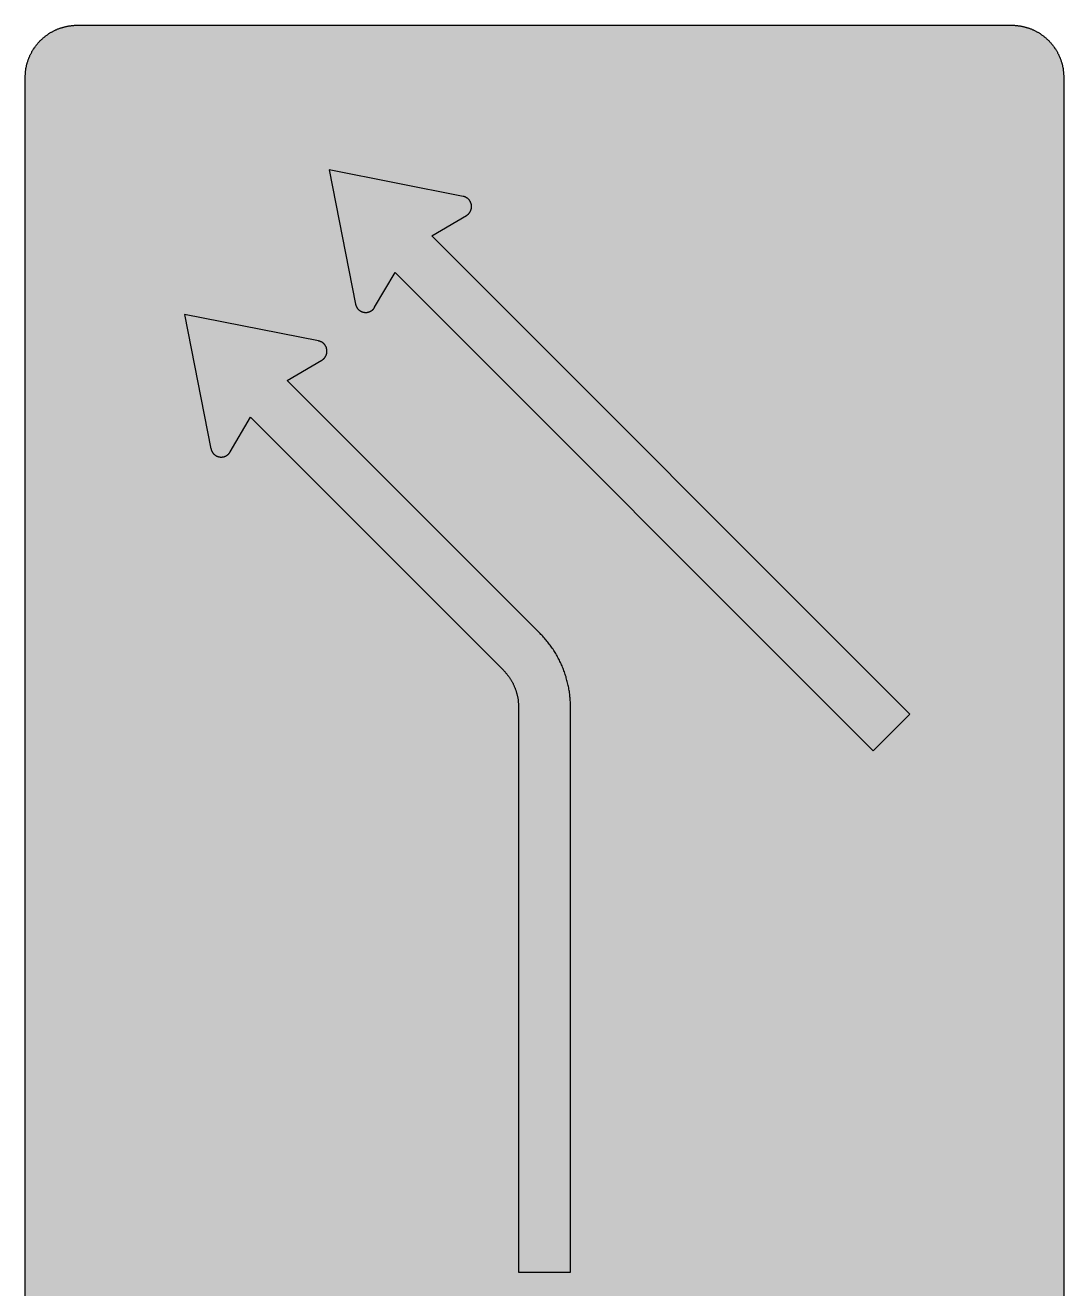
# Model space of a CAD drawing. Header units: metres. Extents: x -10.3 to 29.2, y -1.5 to 21.9.
# Drawn here: x -6.35 to 6.35, y 6.49 to 21.93 of the extents above; entities that cross this region are included whole.
import ezdxf

# ---------------------------------------------------------------- set-up
doc = ezdxf.new("R2010")
doc.units = ezdxf.units.M

msp = doc.modelspace()

# ---------------------------------------------------------------- hatches: boundary and pattern name
at = {"true_color": 0xf1efea}
msp.add_hatch(color=7, dxfattribs=at).paths.add_polyline_path([(-5.715, 5), (-5.723, 5), (-5.731, 5), (-5.739, 5), (-5.747, 5.001), (-5.754, 5.001), (-5.762, 5.002), (-5.77, 5.002), (-5.778, 5.003), (-5.786, 5.004), (-5.793, 5.005), (-5.801, 5.006), (-5.809, 5.007), (-5.816, 5.008), (-5.824, 5.009), (-5.832, 5.011), (-5.839, 5.012), (-5.847, 5.014), (-5.855, 5.016), (-5.862, 5.017), (-5.87, 5.019), (-5.877, 5.021), (-5.885, 5.023), (-5.892, 5.025), (-5.9, 5.027), (-5.907, 5.03), (-5.914, 5.032), (-5.922, 5.035), (-5.929, 5.037), (-5.936, 5.04), (-5.944, 5.043), (-5.951, 5.045), (-5.958, 5.048), (-5.965, 5.051), (-5.972, 5.054), (-5.979, 5.058), (-5.986, 5.061), (-5.993, 5.064), (-6, 5.068), (-6.007, 5.071), (-6.014, 5.075), (-6.021, 5.078), (-6.028, 5.082), (-6.034, 5.086), (-6.041, 5.09), (-6.048, 5.094), (-6.054, 5.098), (-6.061, 5.102), (-6.067, 5.107), (-6.074, 5.111), (-6.08, 5.115), (-6.087, 5.12), (-6.093, 5.125), (-6.099, 5.129), (-6.105, 5.134), (-6.111, 5.139), (-6.117, 5.144), (-6.123, 5.149), (-6.129, 5.154), (-6.135, 5.159), (-6.141, 5.164), (-6.147, 5.17), (-6.153, 5.175), (-6.158, 5.18), (-6.164, 5.186), (-6.17, 5.192), (-6.175, 5.197), (-6.18, 5.203), (-6.186, 5.209), (-6.191, 5.215), (-6.196, 5.221), (-6.201, 5.226), (-6.206, 5.232), (-6.211, 5.239), (-6.216, 5.245), (-6.221, 5.251), (-6.225, 5.257), (-6.23, 5.263), (-6.234, 5.27), (-6.239, 5.276), (-6.243, 5.283), (-6.248, 5.289), (-6.252, 5.296), (-6.256, 5.302), (-6.26, 5.309), (-6.264, 5.316), (-6.268, 5.322), (-6.271, 5.329), (-6.275, 5.336), (-6.279, 5.343), (-6.282, 5.35), (-6.286, 5.357), (-6.289, 5.364), (-6.292, 5.371), (-6.296, 5.378), (-6.299, 5.385), (-6.302, 5.392), (-6.305, 5.399), (-6.307, 5.406), (-6.31, 5.414), (-6.313, 5.421), (-6.315, 5.428), (-6.318, 5.435), (-6.32, 5.443), (-6.323, 5.45), (-6.325, 5.458), (-6.327, 5.465), (-6.329, 5.473), (-6.331, 5.48), (-6.333, 5.488), (-6.334, 5.495), (-6.336, 5.503), (-6.338, 5.51), (-6.339, 5.518), (-6.341, 5.526), (-6.342, 5.533), (-6.343, 5.541), (-6.344, 5.549), (-6.345, 5.557), (-6.346, 5.564), (-6.347, 5.572), (-6.348, 5.58), (-6.348, 5.588), (-6.349, 5.596), (-6.349, 5.603), (-6.35, 5.611), (-6.35, 5.619), (-6.35, 5.627), (-6.35, 5.635), (-6.35, 21.298), (-6.35, 21.306), (-6.35, 21.314), (-6.35, 21.322), (-6.349, 21.33), (-6.349, 21.338), (-6.348, 21.345), (-6.348, 21.353), (-6.347, 21.361), (-6.346, 21.369), (-6.345, 21.377), (-6.344, 21.384), (-6.343, 21.392), (-6.342, 21.4), (-6.341, 21.407), (-6.339, 21.415), (-6.338, 21.423), (-6.336, 21.43), (-6.334, 21.438), (-6.333, 21.446), (-6.331, 21.453), (-6.329, 21.461), (-6.327, 21.468), (-6.325, 21.476), (-6.323, 21.483), (-6.32, 21.49), (-6.318, 21.498), (-6.315, 21.505), (-6.313, 21.512), (-6.31, 21.52), (-6.307, 21.527), (-6.305, 21.534), (-6.302, 21.541), (-6.299, 21.548), (-6.296, 21.556), (-6.292, 21.563), (-6.289, 21.57), (-6.286, 21.577), (-6.282, 21.584), (-6.279, 21.59), (-6.275, 21.597), (-6.271, 21.604), (-6.268, 21.611), (-6.264, 21.618), (-6.26, 21.624), (-6.256, 21.631), (-6.252, 21.638), (-6.248, 21.644), (-6.243, 21.651), (-6.239, 21.657), (-6.234, 21.663), (-6.23, 21.67), (-6.225, 21.676), (-6.221, 21.682), (-6.216, 21.688), (-6.211, 21.695), (-6.206, 21.701), (-6.201, 21.707), (-6.196, 21.713), (-6.191, 21.719), (-6.186, 21.724), (-6.18, 21.73), (-6.175, 21.736), (-6.17, 21.742), (-6.164, 21.747), (-6.158, 21.753), (-6.153, 21.758), (-6.147, 21.764), (-6.141, 21.769), (-6.135, 21.774), (-6.129, 21.779), (-6.123, 21.784), (-6.117, 21.789), (-6.111, 21.794), (-6.105, 21.799), (-6.099, 21.804), (-6.093, 21.809), (-6.087, 21.813), (-6.08, 21.818), (-6.074, 21.822), (-6.067, 21.827), (-6.061, 21.831), (-6.054, 21.835), (-6.048, 21.839), (-6.041, 21.843), (-6.034, 21.847), (-6.028, 21.851), (-6.021, 21.855), (-6.014, 21.858), (-6.007, 21.862), (-6, 21.866), (-5.993, 21.869), (-5.986, 21.872), (-5.979, 21.876), (-5.972, 21.879), (-5.965, 21.882), (-5.958, 21.885), (-5.951, 21.888), (-5.944, 21.891), (-5.936, 21.893), (-5.929, 21.896), (-5.922, 21.899), (-5.914, 21.901), (-5.907, 21.904), (-5.9, 21.906), (-5.892, 21.908), (-5.885, 21.91), (-5.877, 21.912), (-5.87, 21.914), (-5.862, 21.916), (-5.855, 21.918), (-5.847, 21.919), (-5.839, 21.921), (-5.832, 21.922), (-5.824, 21.924), (-5.816, 21.925), (-5.809, 21.926), (-5.801, 21.927), (-5.793, 21.928), (-5.786, 21.929), (-5.778, 21.93), (-5.77, 21.931), (-5.762, 21.932), (-5.754, 21.932), (-5.747, 21.933), (-5.739, 21.933), (-5.731, 21.933), (-5.723, 21.933), (-5.715, 21.933), (5.715, 21.933), (5.723, 21.933), (5.731, 21.933), (5.739, 21.933), (5.747, 21.933), (5.754, 21.932), (5.762, 21.932), (5.77, 21.931), (5.778, 21.93), (5.786, 21.929), (5.793, 21.928), (5.801, 21.927), (5.809, 21.926), (5.816, 21.925), (5.824, 21.924), (5.832, 21.922), (5.839, 21.921), (5.847, 21.919), (5.855, 21.918), (5.862, 21.916), (5.87, 21.914), (5.877, 21.912), (5.885, 21.91), (5.892, 21.908), (5.9, 21.906), (5.907, 21.904), (5.914, 21.901), (5.922, 21.899), (5.929, 21.896), (5.936, 21.893), (5.944, 21.891), (5.951, 21.888), (5.958, 21.885), (5.965, 21.882), (5.972, 21.879), (5.979, 21.876), (5.986, 21.872), (5.993, 21.869), (6, 21.866), (6.007, 21.862), (6.014, 21.858), (6.021, 21.855), (6.028, 21.851), (6.034, 21.847), (6.041, 21.843), (6.048, 21.839), (6.054, 21.835), (6.061, 21.831), (6.067, 21.827), (6.074, 21.822), (6.08, 21.818), (6.087, 21.813), (6.093, 21.809), (6.099, 21.804), (6.105, 21.799), (6.111, 21.794), (6.117, 21.789), (6.123, 21.784), (6.129, 21.779), (6.135, 21.774), (6.141, 21.769), (6.147, 21.764), (6.153, 21.758), (6.158, 21.753), (6.164, 21.747), (6.17, 21.742), (6.175, 21.736), (6.18, 21.73), (6.186, 21.724), (6.191, 21.719), (6.196, 21.713), (6.201, 21.707), (6.206, 21.701), (6.211, 21.695), (6.216, 21.688), (6.221, 21.682), (6.225, 21.676), (6.23, 21.67), (6.235, 21.663), (6.239, 21.657), (6.243, 21.651), (6.248, 21.644), (6.252, 21.638), (6.256, 21.631), (6.26, 21.624), (6.264, 21.618), (6.268, 21.611), (6.272, 21.604), (6.275, 21.597), (6.279, 21.59), (6.282, 21.584), (6.286, 21.577), (6.289, 21.57), (6.292, 21.563), (6.296, 21.556), (6.299, 21.548), (6.302, 21.541), (6.305, 21.534), (6.307, 21.527), (6.31, 21.52), (6.313, 21.512), (6.315, 21.505), (6.318, 21.498), (6.32, 21.49), (6.323, 21.483), (6.325, 21.476), (6.327, 21.468), (6.329, 21.461), (6.331, 21.453), (6.333, 21.446), (6.334, 21.438), (6.336, 21.43), (6.338, 21.423), (6.339, 21.415), (6.341, 21.407), (6.342, 21.4), (6.343, 21.392), (6.344, 21.384), (6.345, 21.377), (6.346, 21.369), (6.347, 21.361), (6.348, 21.353), (6.348, 21.345), (6.349, 21.338), (6.349, 21.33), (6.35, 21.322), (6.35, 21.314), (6.35, 21.306), (6.35, 21.298), (6.35, 5.635), (6.35, 5.627), (6.35, 5.619), (6.35, 5.611), (6.349, 5.603), (6.349, 5.596), (6.348, 5.588), (6.348, 5.58), (6.347, 5.572), (6.346, 5.564), (6.345, 5.557), (6.344, 5.549), (6.343, 5.541), (6.342, 5.533), (6.341, 5.526), (6.339, 5.518), (6.338, 5.51), (6.336, 5.503), (6.334, 5.495), (6.333, 5.488), (6.331, 5.48), (6.329, 5.473), (6.327, 5.465), (6.325, 5.458), (6.323, 5.45), (6.32, 5.443), (6.318, 5.435), (6.315, 5.428), (6.313, 5.421), (6.31, 5.414), (6.307, 5.406), (6.305, 5.399), (6.302, 5.392), (6.299, 5.385), (6.296, 5.378), (6.292, 5.371), (6.289, 5.364), (6.286, 5.357), (6.282, 5.35), (6.279, 5.343), (6.275, 5.336), (6.272, 5.329), (6.268, 5.322), (6.264, 5.316), (6.26, 5.309), (6.256, 5.302), (6.252, 5.296), (6.248, 5.289), (6.243, 5.283), (6.239, 5.276), (6.235, 5.27), (6.23, 5.263), (6.225, 5.257), (6.221, 5.251), (6.216, 5.245), (6.211, 5.239), (6.206, 5.232), (6.201, 5.226), (6.196, 5.221), (6.191, 5.215), (6.186, 5.209), (6.18, 5.203), (6.175, 5.197), (6.17, 5.192), (6.164, 5.186), (6.158, 5.18), (6.153, 5.175), (6.147, 5.17), (6.141, 5.164), (6.135, 5.159), (6.129, 5.154), (6.123, 5.149), (6.117, 5.144), (6.111, 5.139), (6.105, 5.134), (6.099, 5.129), (6.093, 5.125), (6.087, 5.12), (6.08, 5.115), (6.074, 5.111), (6.067, 5.107), (6.061, 5.102), (6.054, 5.098), (6.048, 5.094), (6.041, 5.09), (6.034, 5.086), (6.028, 5.082), (6.021, 5.078), (6.014, 5.075), (6.007, 5.071), (6, 5.068), (5.993, 5.064), (5.986, 5.061), (5.979, 5.058), (5.972, 5.054), (5.965, 5.051), (5.958, 5.048), (5.951, 5.045), (5.944, 5.043), (5.936, 5.04), (5.929, 5.037), (5.922, 5.035), (5.914, 5.032), (5.907, 5.03), (5.9, 5.027), (5.892, 5.025), (5.885, 5.023), (5.877, 5.021), (5.87, 5.019), (5.862, 5.017), (5.855, 5.016), (5.847, 5.014), (5.839, 5.012), (5.832, 5.011), (5.824, 5.009), (5.816, 5.008), (5.809, 5.007), (5.801, 5.006), (5.793, 5.005), (5.786, 5.004), (5.778, 5.003), (5.77, 5.002), (5.762, 5.002), (5.754, 5.001), (5.747, 5.001), (5.739, 5), (5.731, 5), (5.723, 5), (5.715, 5)])
at = {"true_color": 0x9b9b9b}
h = msp.add_hatch(color=253, dxfattribs=at)
h.paths.add_polyline_path([(-5.715, 5.159), (-5.721, 5.159), (-5.727, 5.159), (-5.733, 5.159), (-5.739, 5.159), (-5.745, 5.16), (-5.75, 5.16), (-5.756, 5.16), (-5.762, 5.161), (-5.768, 5.162), (-5.774, 5.162), (-5.779, 5.163), (-5.785, 5.164), (-5.791, 5.165), (-5.797, 5.166), (-5.803, 5.167), (-5.808, 5.168), (-5.814, 5.169), (-5.82, 5.17), (-5.825, 5.172), (-5.831, 5.173), (-5.837, 5.174), (-5.842, 5.176), (-5.848, 5.178), (-5.853, 5.179), (-5.859, 5.181), (-5.865, 5.183), (-5.87, 5.185), (-5.876, 5.187), (-5.881, 5.189), (-5.886, 5.191), (-5.892, 5.193), (-5.897, 5.195), (-5.903, 5.197), (-5.908, 5.2), (-5.913, 5.202), (-5.918, 5.204), (-5.924, 5.207), (-5.929, 5.209), (-5.934, 5.212), (-5.939, 5.215), (-5.944, 5.218), (-5.949, 5.22), (-5.954, 5.223), (-5.959, 5.226), (-5.965, 5.229), (-5.969, 5.232), (-5.974, 5.236), (-5.979, 5.239), (-5.984, 5.242), (-5.989, 5.245), (-5.994, 5.249), (-5.998, 5.252), (-6.003, 5.256), (-6.008, 5.259), (-6.012, 5.263), (-6.017, 5.267), (-6.021, 5.27), (-6.026, 5.274), (-6.03, 5.278), (-6.035, 5.282), (-6.039, 5.286), (-6.043, 5.29), (-6.048, 5.294), (-6.052, 5.298), (-6.056, 5.302), (-6.06, 5.307), (-6.064, 5.311), (-6.068, 5.315), (-6.072, 5.32), (-6.076, 5.324), (-6.08, 5.329), (-6.083, 5.333), (-6.087, 5.338), (-6.091, 5.342), (-6.094, 5.347), (-6.098, 5.352), (-6.101, 5.356), (-6.105, 5.361), (-6.108, 5.366), (-6.111, 5.371), (-6.114, 5.376), (-6.118, 5.381), (-6.121, 5.385), (-6.124, 5.39), (-6.127, 5.395), (-6.13, 5.401), (-6.132, 5.406), (-6.135, 5.411), (-6.138, 5.416), (-6.14, 5.421), (-6.143, 5.426), (-6.146, 5.431), (-6.148, 5.437), (-6.15, 5.442), (-6.153, 5.447), (-6.155, 5.453), (-6.157, 5.458), (-6.159, 5.463), (-6.161, 5.469), (-6.163, 5.474), (-6.165, 5.48), (-6.167, 5.485), (-6.169, 5.491), (-6.171, 5.496), (-6.172, 5.502), (-6.174, 5.508), (-6.175, 5.513), (-6.177, 5.519), (-6.178, 5.524), (-6.18, 5.53), (-6.181, 5.536), (-6.182, 5.542), (-6.183, 5.547), (-6.184, 5.553), (-6.185, 5.559), (-6.186, 5.565), (-6.187, 5.57), (-6.188, 5.576), (-6.188, 5.582), (-6.189, 5.588), (-6.189, 5.594), (-6.19, 5.6), (-6.19, 5.605), (-6.191, 5.611), (-6.191, 5.617), (-6.191, 5.623), (-6.191, 5.629), (-6.191, 5.635), (-6.191, 21.298), (-6.191, 21.304), (-6.191, 21.31), (-6.191, 21.316), (-6.191, 21.322), (-6.19, 21.328), (-6.19, 21.334), (-6.189, 21.339), (-6.189, 21.345), (-6.188, 21.351), (-6.188, 21.357), (-6.187, 21.363), (-6.186, 21.369), (-6.185, 21.374), (-6.184, 21.38), (-6.183, 21.386), (-6.182, 21.392), (-6.181, 21.397), (-6.18, 21.403), (-6.178, 21.409), (-6.177, 21.414), (-6.175, 21.42), (-6.174, 21.426), (-6.172, 21.431), (-6.171, 21.437), (-6.169, 21.442), (-6.167, 21.448), (-6.165, 21.453), (-6.163, 21.459), (-6.161, 21.464), (-6.159, 21.47), (-6.157, 21.475), (-6.155, 21.481), (-6.153, 21.486), (-6.15, 21.491), (-6.148, 21.497), (-6.146, 21.502), (-6.143, 21.507), (-6.14, 21.512), (-6.138, 21.517), (-6.135, 21.523), (-6.132, 21.528), (-6.13, 21.533), (-6.127, 21.538), (-6.124, 21.543), (-6.121, 21.548), (-6.118, 21.553), (-6.114, 21.558), (-6.111, 21.563), (-6.108, 21.567), (-6.105, 21.572), (-6.101, 21.577), (-6.098, 21.582), (-6.094, 21.586), (-6.091, 21.591), (-6.087, 21.596), (-6.083, 21.6), (-6.08, 21.605), (-6.076, 21.609), (-6.072, 21.614), (-6.068, 21.618), (-6.064, 21.622), (-6.06, 21.627), (-6.056, 21.631), (-6.052, 21.635), (-6.048, 21.639), (-6.043, 21.643), (-6.039, 21.647), (-6.035, 21.651), (-6.03, 21.655), (-6.026, 21.659), (-6.021, 21.663), (-6.017, 21.667), (-6.012, 21.67), (-6.008, 21.674), (-6.003, 21.678), (-5.998, 21.681), (-5.994, 21.685), (-5.989, 21.688), (-5.984, 21.691), (-5.979, 21.695), (-5.974, 21.698), (-5.969, 21.701), (-5.965, 21.704), (-5.959, 21.707), (-5.954, 21.71), (-5.949, 21.713), (-5.944, 21.716), (-5.939, 21.718), (-5.934, 21.721), (-5.929, 21.724), (-5.924, 21.726), (-5.918, 21.729), (-5.913, 21.731), (-5.908, 21.734), (-5.903, 21.736), (-5.897, 21.738), (-5.892, 21.74), (-5.886, 21.743), (-5.881, 21.745), (-5.876, 21.747), (-5.87, 21.749), (-5.865, 21.75), (-5.859, 21.752), (-5.853, 21.754), (-5.848, 21.756), (-5.842, 21.757), (-5.837, 21.759), (-5.831, 21.76), (-5.825, 21.762), (-5.82, 21.763), (-5.814, 21.764), (-5.808, 21.765), (-5.803, 21.766), (-5.797, 21.767), (-5.791, 21.768), (-5.785, 21.769), (-5.779, 21.77), (-5.774, 21.771), (-5.768, 21.772), (-5.762, 21.772), (-5.756, 21.773), (-5.75, 21.773), (-5.745, 21.774), (-5.739, 21.774), (-5.733, 21.774), (-5.727, 21.774), (-5.721, 21.775), (-5.715, 21.775), (5.715, 21.775), (5.721, 21.775), (5.727, 21.774), (5.733, 21.774), (5.739, 21.774), (5.745, 21.774), (5.75, 21.773), (5.756, 21.773), (5.762, 21.772), (5.768, 21.772), (5.774, 21.771), (5.78, 21.77), (5.785, 21.769), (5.791, 21.768), (5.797, 21.767), (5.803, 21.766), (5.808, 21.765), (5.814, 21.764), (5.82, 21.763), (5.825, 21.762), (5.831, 21.76), (5.837, 21.759), (5.842, 21.757), (5.848, 21.756), (5.853, 21.754), (5.859, 21.752), (5.865, 21.75), (5.87, 21.749), (5.876, 21.747), (5.881, 21.745), (5.886, 21.743), (5.892, 21.74), (5.897, 21.738), (5.903, 21.736), (5.908, 21.734), (5.913, 21.731), (5.918, 21.729), (5.924, 21.726), (5.929, 21.724), (5.934, 21.721), (5.939, 21.718), (5.944, 21.716), (5.95, 21.713), (5.955, 21.71), (5.96, 21.707), (5.965, 21.704), (5.969, 21.701), (5.974, 21.698), (5.979, 21.695), (5.984, 21.691), (5.989, 21.688), (5.994, 21.685), (5.998, 21.681), (6.003, 21.678), (6.008, 21.674), (6.012, 21.67), (6.017, 21.667), (6.021, 21.663), (6.026, 21.659), (6.03, 21.655), (6.035, 21.651), (6.039, 21.647), (6.043, 21.643), (6.048, 21.639), (6.052, 21.635), (6.056, 21.631), (6.06, 21.627), (6.064, 21.622), (6.068, 21.618), (6.072, 21.614), (6.076, 21.609), (6.08, 21.605), (6.083, 21.6), (6.087, 21.596), (6.091, 21.591), (6.094, 21.586), (6.098, 21.582), (6.101, 21.577), (6.105, 21.572), (6.108, 21.567), (6.111, 21.563), (6.114, 21.558), (6.118, 21.553), (6.121, 21.548), (6.124, 21.543), (6.127, 21.538), (6.13, 21.533), (6.132, 21.528), (6.135, 21.523), (6.138, 21.517), (6.141, 21.512), (6.143, 21.507), (6.146, 21.502), (6.148, 21.497), (6.15, 21.491), (6.153, 21.486), (6.155, 21.481), (6.157, 21.475), (6.159, 21.47), (6.161, 21.464), (6.163, 21.459), (6.165, 21.453), (6.167, 21.448), (6.169, 21.442), (6.171, 21.437), (6.172, 21.431), (6.174, 21.426), (6.175, 21.42), (6.177, 21.414), (6.178, 21.409), (6.18, 21.403), (6.181, 21.397), (6.182, 21.392), (6.183, 21.386), (6.184, 21.38), (6.185, 21.374), (6.186, 21.369), (6.187, 21.363), (6.188, 21.357), (6.188, 21.351), (6.189, 21.345), (6.189, 21.339), (6.19, 21.334), (6.19, 21.328), (6.191, 21.322), (6.191, 21.316), (6.191, 21.31), (6.191, 21.304), (6.191, 21.298), (6.191, 5.635), (6.191, 5.629), (6.191, 5.623), (6.191, 5.617), (6.191, 5.611), (6.19, 5.605), (6.19, 5.6), (6.189, 5.594), (6.189, 5.588), (6.188, 5.582), (6.188, 5.576), (6.187, 5.57), (6.186, 5.565), (6.185, 5.559), (6.184, 5.553), (6.183, 5.547), (6.182, 5.542), (6.181, 5.536), (6.18, 5.53), (6.178, 5.524), (6.177, 5.519), (6.175, 5.513), (6.174, 5.508), (6.172, 5.502), (6.171, 5.496), (6.169, 5.491), (6.167, 5.485), (6.165, 5.48), (6.163, 5.474), (6.161, 5.469), (6.159, 5.463), (6.157, 5.458), (6.155, 5.453), (6.153, 5.447), (6.15, 5.442), (6.148, 5.437), (6.146, 5.431), (6.143, 5.426), (6.141, 5.421), (6.138, 5.416), (6.135, 5.411), (6.132, 5.406), (6.13, 5.401), (6.127, 5.395), (6.124, 5.39), (6.121, 5.385), (6.118, 5.381), (6.114, 5.376), (6.111, 5.371), (6.108, 5.366), (6.105, 5.361), (6.101, 5.356), (6.098, 5.352), (6.094, 5.347), (6.091, 5.342), (6.087, 5.338), (6.083, 5.333), (6.08, 5.329), (6.076, 5.324), (6.072, 5.32), (6.068, 5.315), (6.064, 5.311), (6.06, 5.307), (6.056, 5.302), (6.052, 5.298), (6.048, 5.294), (6.043, 5.29), (6.039, 5.286), (6.035, 5.282), (6.03, 5.278), (6.026, 5.274), (6.021, 5.27), (6.017, 5.267), (6.012, 5.263), (6.008, 5.259), (6.003, 5.256), (5.998, 5.252), (5.994, 5.249), (5.989, 5.245), (5.984, 5.242), (5.979, 5.239), (5.974, 5.236), (5.969, 5.232), (5.965, 5.229), (5.96, 5.226), (5.955, 5.223), (5.95, 5.22), (5.944, 5.218), (5.939, 5.215), (5.934, 5.212), (5.929, 5.209), (5.924, 5.207), (5.918, 5.204), (5.913, 5.202), (5.908, 5.2), (5.903, 5.197), (5.897, 5.195), (5.892, 5.193), (5.886, 5.191), (5.881, 5.189), (5.876, 5.187), (5.87, 5.185), (5.865, 5.183), (5.859, 5.181), (5.853, 5.179), (5.848, 5.178), (5.842, 5.176), (5.837, 5.174), (5.831, 5.173), (5.825, 5.172), (5.82, 5.17), (5.814, 5.169), (5.808, 5.168), (5.803, 5.167), (5.797, 5.166), (5.791, 5.165), (5.785, 5.164), (5.78, 5.163), (5.774, 5.162), (5.768, 5.162), (5.762, 5.161), (5.756, 5.16), (5.75, 5.16), (5.745, 5.16), (5.739, 5.159), (5.733, 5.159), (5.727, 5.159), (5.721, 5.159), (5.715, 5.159)])
h.paths.add_polyline_path([(-5.715, 5.37), (-5.722, 5.37), (-5.729, 5.371), (-5.735, 5.371), (-5.742, 5.372), (-5.749, 5.373), (-5.755, 5.373), (-5.762, 5.375), (-5.768, 5.376), (-5.775, 5.377), (-5.781, 5.379), (-5.787, 5.38), (-5.794, 5.382), (-5.8, 5.384), (-5.806, 5.386), (-5.812, 5.389), (-5.818, 5.391), (-5.824, 5.394), (-5.83, 5.396), (-5.835, 5.399), (-5.841, 5.402), (-5.847, 5.405), (-5.852, 5.409), (-5.858, 5.412), (-5.863, 5.416), (-5.868, 5.419), (-5.873, 5.423), (-5.878, 5.427), (-5.883, 5.431), (-5.888, 5.435), (-5.893, 5.439), (-5.898, 5.443), (-5.902, 5.448), (-5.907, 5.452), (-5.911, 5.457), (-5.915, 5.462), (-5.919, 5.467), (-5.923, 5.472), (-5.927, 5.477), (-5.931, 5.482), (-5.934, 5.487), (-5.938, 5.492), (-5.941, 5.498), (-5.945, 5.503), (-5.948, 5.509), (-5.951, 5.514), (-5.953, 5.52), (-5.956, 5.526), (-5.959, 5.532), (-5.961, 5.538), (-5.964, 5.544), (-5.966, 5.55), (-5.968, 5.556), (-5.97, 5.563), (-5.971, 5.569), (-5.973, 5.575), (-5.974, 5.582), (-5.975, 5.588), (-5.977, 5.595), (-5.977, 5.601), (-5.978, 5.608), (-5.979, 5.615), (-5.979, 5.621), (-5.98, 5.628), (-5.98, 5.635), (-5.98, 21.298), (-5.98, 21.305), (-5.979, 21.312), (-5.979, 21.319), (-5.978, 21.325), (-5.977, 21.332), (-5.977, 21.339), (-5.975, 21.345), (-5.974, 21.352), (-5.973, 21.358), (-5.971, 21.364), (-5.97, 21.371), (-5.968, 21.377), (-5.966, 21.383), (-5.964, 21.389), (-5.961, 21.395), (-5.959, 21.401), (-5.956, 21.407), (-5.953, 21.413), (-5.951, 21.419), (-5.948, 21.424), (-5.945, 21.43), (-5.941, 21.435), (-5.938, 21.441), (-5.934, 21.446), (-5.931, 21.451), (-5.927, 21.457), (-5.923, 21.462), (-5.919, 21.467), (-5.915, 21.471), (-5.911, 21.476), (-5.907, 21.481), (-5.902, 21.485), (-5.898, 21.49), (-5.893, 21.494), (-5.888, 21.498), (-5.883, 21.502), (-5.878, 21.506), (-5.873, 21.51), (-5.868, 21.514), (-5.863, 21.518), (-5.858, 21.521), (-5.852, 21.525), (-5.847, 21.528), (-5.841, 21.531), (-5.835, 21.534), (-5.83, 21.537), (-5.824, 21.54), (-5.818, 21.542), (-5.812, 21.545), (-5.806, 21.547), (-5.8, 21.549), (-5.794, 21.551), (-5.787, 21.553), (-5.781, 21.555), (-5.775, 21.556), (-5.768, 21.557), (-5.762, 21.559), (-5.755, 21.56), (-5.749, 21.561), (-5.742, 21.562), (-5.735, 21.562), (-5.729, 21.563), (-5.722, 21.563), (-5.715, 21.563), (5.715, 21.563), (5.722, 21.563), (5.729, 21.563), (5.735, 21.562), (5.742, 21.562), (5.749, 21.561), (5.755, 21.56), (5.762, 21.559), (5.768, 21.557), (5.775, 21.556), (5.781, 21.555), (5.787, 21.553), (5.794, 21.551), (5.8, 21.549), (5.806, 21.547), (5.812, 21.545), (5.818, 21.542), (5.824, 21.54), (5.83, 21.537), (5.835, 21.534), (5.841, 21.531), (5.847, 21.528), (5.852, 21.525), (5.858, 21.521), (5.863, 21.518), (5.868, 21.514), (5.873, 21.51), (5.878, 21.506), (5.883, 21.502), (5.888, 21.498), (5.893, 21.494), (5.898, 21.49), (5.902, 21.485), (5.907, 21.481), (5.911, 21.476), (5.915, 21.471), (5.919, 21.467), (5.923, 21.462), (5.927, 21.457), (5.931, 21.451), (5.934, 21.446), (5.938, 21.441), (5.941, 21.435), (5.945, 21.43), (5.948, 21.424), (5.951, 21.419), (5.953, 21.413), (5.956, 21.407), (5.959, 21.401), (5.961, 21.395), (5.964, 21.389), (5.966, 21.383), (5.968, 21.377), (5.97, 21.371), (5.971, 21.364), (5.973, 21.358), (5.974, 21.352), (5.975, 21.345), (5.977, 21.339), (5.977, 21.332), (5.978, 21.325), (5.979, 21.319), (5.979, 21.312), (5.979, 21.305), (5.98, 21.298), (5.98, 5.635), (5.979, 5.628), (5.979, 5.621), (5.979, 5.615), (5.978, 5.608), (5.977, 5.601), (5.977, 5.595), (5.975, 5.588), (5.974, 5.582), (5.973, 5.575), (5.971, 5.569), (5.97, 5.563), (5.968, 5.556), (5.966, 5.55), (5.964, 5.544), (5.961, 5.538), (5.959, 5.532), (5.956, 5.526), (5.953, 5.52), (5.951, 5.514), (5.948, 5.509), (5.945, 5.503), (5.941, 5.498), (5.938, 5.492), (5.934, 5.487), (5.931, 5.482), (5.927, 5.477), (5.923, 5.472), (5.919, 5.467), (5.915, 5.462), (5.911, 5.457), (5.907, 5.452), (5.902, 5.448), (5.898, 5.443), (5.893, 5.439), (5.888, 5.435), (5.883, 5.431), (5.878, 5.427), (5.873, 5.423), (5.868, 5.419), (5.863, 5.416), (5.858, 5.412), (5.852, 5.409), (5.847, 5.405), (5.841, 5.402), (5.835, 5.399), (5.83, 5.396), (5.824, 5.394), (5.818, 5.391), (5.812, 5.389), (5.806, 5.386), (5.8, 5.384), (5.794, 5.382), (5.787, 5.38), (5.781, 5.379), (5.775, 5.377), (5.768, 5.376), (5.762, 5.375), (5.755, 5.373), (5.749, 5.373), (5.742, 5.372), (5.735, 5.371), (5.729, 5.371), (5.722, 5.37), (5.715, 5.37)], flags=16)
h = msp.add_hatch(color=253, dxfattribs=at)
h.dxf.hatch_style = 1
h.paths.add_polyline_path([(-2.635, 20.167), (-2.31, 18.522), (-2.309, 18.517), (-2.308, 18.512), (-2.307, 18.509), (-2.305, 18.504), (-2.304, 18.502), (-2.303, 18.499), (-2.302, 18.497), (-2.298, 18.489), (-2.295, 18.485), (-2.294, 18.482), (-2.292, 18.48), (-2.291, 18.478), (-2.289, 18.476), (-2.288, 18.473), (-2.284, 18.469), (-2.282, 18.467), (-2.281, 18.465), (-2.279, 18.463), (-2.275, 18.459), (-2.273, 18.458), (-2.271, 18.456), (-2.269, 18.454), (-2.267, 18.452), (-2.263, 18.449), (-2.258, 18.445), (-2.254, 18.442), (-2.249, 18.44), (-2.247, 18.439), (-2.245, 18.437), (-2.242, 18.436), (-2.24, 18.435), (-2.237, 18.434), (-2.232, 18.432), (-2.23, 18.431), (-2.227, 18.43), (-2.225, 18.429), (-2.222, 18.428), (-2.219, 18.428), (-2.217, 18.427), (-2.214, 18.426), (-2.211, 18.426), (-2.209, 18.425), (-2.201, 18.424), (-2.198, 18.424), (-2.195, 18.424), (-2.192, 18.423), (-2.189, 18.423), (-2.184, 18.423), (-2.178, 18.424), (-2.176, 18.424), (-2.17, 18.424), (-2.166, 18.425), (-2.164, 18.425), (-2.159, 18.426), (-2.158, 18.427), (-2.153, 18.428), (-2.146, 18.43), (-2.143, 18.431), (-2.136, 18.434), (-2.134, 18.434), (-2.129, 18.437), (-2.127, 18.438), (-2.125, 18.439), (-2.123, 18.44), (-2.118, 18.443), (-2.117, 18.444), (-2.115, 18.445), (-2.109, 18.45), (-2.108, 18.45), (-2.107, 18.452), (-2.105, 18.453), (-2.104, 18.454), (-2.099, 18.458), (-2.097, 18.46), (-2.096, 18.461), (-2.093, 18.464), (-2.09, 18.467), (-2.089, 18.469), (-2.088, 18.47), (-2.086, 18.472), (-2.082, 18.479), (-2.08, 18.481), (-2.076, 18.488), (-1.827, 18.91), (4.019, 13.063), (4.468, 13.512), (-1.378, 19.359), (-0.954, 19.608), (-0.95, 19.611), (-0.949, 19.612), (-0.945, 19.615), (-0.944, 19.615), (-0.942, 19.616), (-0.941, 19.618), (-0.937, 19.62), (-0.936, 19.622), (-0.934, 19.623), (-0.931, 19.626), (-0.93, 19.627), (-0.928, 19.629), (-0.927, 19.63), (-0.926, 19.632), (-0.923, 19.635), (-0.918, 19.641), (-0.916, 19.643), (-0.913, 19.648), (-0.91, 19.652), (-0.91, 19.653), (-0.907, 19.657), (-0.905, 19.662), (-0.905, 19.662), (-0.904, 19.664), (-0.901, 19.67), (-0.901, 19.671), (-0.899, 19.675), (-0.899, 19.677), (-0.898, 19.679), (-0.897, 19.681), (-0.897, 19.683), (-0.896, 19.685), (-0.896, 19.687), (-0.895, 19.689), (-0.894, 19.693), (-0.894, 19.697), (-0.893, 19.699), (-0.893, 19.701), (-0.893, 19.703), (-0.893, 19.705), (-0.892, 19.707), (-0.892, 19.711), (-0.892, 19.716), (-0.892, 19.721), (-0.892, 19.723), (-0.892, 19.726), (-0.892, 19.729), (-0.893, 19.732), (-0.893, 19.735), (-0.894, 19.737), (-0.894, 19.74), (-0.894, 19.743), (-0.896, 19.749), (-0.896, 19.751), (-0.897, 19.753), (-0.898, 19.756), (-0.899, 19.759), (-0.9, 19.761), (-0.902, 19.766), (-0.903, 19.769), (-0.904, 19.771), (-0.906, 19.776), (-0.907, 19.778), (-0.909, 19.781), (-0.91, 19.783), (-0.913, 19.788), (-0.914, 19.79), (-0.916, 19.792), (-0.919, 19.796), (-0.921, 19.798), (-0.923, 19.8), (-0.924, 19.802), (-0.926, 19.804), (-0.928, 19.806), (-0.932, 19.81), (-0.934, 19.812), (-0.939, 19.816), (-0.942, 19.819), (-0.944, 19.82), (-0.946, 19.822), (-0.949, 19.824), (-0.951, 19.825), (-0.953, 19.826), (-0.956, 19.828), (-0.958, 19.829), (-0.96, 19.83), (-0.965, 19.833), (-0.968, 19.834), (-0.97, 19.835), (-0.976, 19.837), (-0.978, 19.838), (-0.981, 19.839), (-0.983, 19.84), (-0.986, 19.84), (-0.989, 19.841), (-0.991, 19.842)])
h = msp.add_hatch(color=253, dxfattribs=at)
h.dxf.hatch_style = 1
h.paths.add_polyline_path([(-4.403, 18.399), (-4.078, 16.755), (-4.077, 16.75), (-4.075, 16.744), (-4.075, 16.742), (-4.073, 16.737), (-4.072, 16.734), (-4.071, 16.731), (-4.069, 16.729), (-4.066, 16.722), (-4.063, 16.717), (-4.062, 16.715), (-4.06, 16.712), (-4.059, 16.71), (-4.057, 16.708), (-4.055, 16.706), (-4.052, 16.701), (-4.05, 16.699), (-4.049, 16.697), (-4.047, 16.695), (-4.043, 16.692), (-4.041, 16.69), (-4.039, 16.688), (-4.037, 16.686), (-4.035, 16.685), (-4.031, 16.681), (-4.026, 16.678), (-4.021, 16.675), (-4.017, 16.672), (-4.015, 16.671), (-4.013, 16.67), (-4.01, 16.668), (-4.008, 16.667), (-4.005, 16.666), (-4, 16.664), (-3.998, 16.663), (-3.995, 16.662), (-3.993, 16.661), (-3.99, 16.661), (-3.987, 16.66), (-3.985, 16.659), (-3.982, 16.659), (-3.979, 16.658), (-3.977, 16.658), (-3.968, 16.656), (-3.966, 16.656), (-3.963, 16.656), (-3.96, 16.656), (-3.957, 16.656), (-3.952, 16.656), (-3.946, 16.656), (-3.944, 16.656), (-3.937, 16.657), (-3.933, 16.657), (-3.931, 16.658), (-3.927, 16.659), (-3.925, 16.659), (-3.92, 16.66), (-3.914, 16.662), (-3.911, 16.663), (-3.904, 16.666), (-3.902, 16.667), (-3.897, 16.669), (-3.895, 16.67), (-3.893, 16.671), (-3.891, 16.672), (-3.886, 16.676), (-3.884, 16.677), (-3.883, 16.678), (-3.877, 16.682), (-3.876, 16.683), (-3.874, 16.684), (-3.873, 16.685), (-3.871, 16.686), (-3.867, 16.691), (-3.865, 16.693), (-3.864, 16.693), (-3.861, 16.696), (-3.858, 16.7), (-3.857, 16.701), (-3.856, 16.703), (-3.854, 16.704), (-3.849, 16.711), (-3.848, 16.713), (-3.844, 16.72), (-3.595, 17.142), (-0.497, 14.044), (-0.483, 14.029), (-0.468, 14.012), (-0.461, 14.004), (-0.456, 13.998), (-0.445, 13.983), (-0.438, 13.973), (-0.432, 13.965), (-0.423, 13.952), (-0.411, 13.933), (-0.399, 13.913), (-0.392, 13.9), (-0.387, 13.89), (-0.378, 13.873), (-0.369, 13.851), (-0.36, 13.829), (-0.353, 13.81), (-0.347, 13.791), (-0.341, 13.774), (-0.336, 13.754), (-0.332, 13.736), (-0.328, 13.716), (-0.325, 13.698), (-0.322, 13.679), (-0.32, 13.656), (-0.318, 13.633), (-0.318, 13.609), (-0.317, 6.693), (0.318, 6.693), (0.318, 13.601), (0.317, 13.617), (0.317, 13.633), (0.317, 13.648), (0.316, 13.664), (0.315, 13.68), (0.314, 13.696), (0.313, 13.711), (0.311, 13.727), (0.31, 13.742), (0.308, 13.758), (0.306, 13.773), (0.304, 13.789), (0.301, 13.804), (0.299, 13.82), (0.296, 13.835), (0.293, 13.85), (0.29, 13.865), (0.286, 13.881), (0.283, 13.896), (0.279, 13.911), (0.275, 13.926), (0.271, 13.941), (0.267, 13.956), (0.263, 13.971), (0.258, 13.985), (0.253, 14), (0.248, 14.015), (0.243, 14.029), (0.238, 14.044), (0.232, 14.058), (0.227, 14.073), (0.221, 14.087), (0.215, 14.102), (0.209, 14.116), (0.202, 14.13), (0.196, 14.144), (0.189, 14.158), (0.182, 14.172), (0.175, 14.186), (0.168, 14.199), (0.16, 14.213), (0.153, 14.226), (0.145, 14.24), (0.137, 14.253), (0.129, 14.267), (0.121, 14.28), (0.113, 14.293), (0.104, 14.306), (0.095, 14.319), (0.087, 14.332), (0.078, 14.344), (0.068, 14.357), (0.059, 14.369), (0.049, 14.382), (0.04, 14.394), (0.03, 14.406), (0.02, 14.418), (0.01, 14.43), (-0.001, 14.442), (-0.011, 14.454), (-0.022, 14.465), (-0.032, 14.477), (-0.043, 14.488), (-0.054, 14.499), (-3.146, 17.591), (-2.722, 17.841), (-2.718, 17.844), (-2.717, 17.844), (-2.713, 17.847), (-2.712, 17.848), (-2.71, 17.849), (-2.709, 17.85), (-2.705, 17.853), (-2.704, 17.854), (-2.702, 17.855), (-2.699, 17.858), (-2.698, 17.86), (-2.696, 17.861), (-2.695, 17.863), (-2.693, 17.864), (-2.691, 17.867), (-2.686, 17.873), (-2.684, 17.875), (-2.681, 17.88), (-2.678, 17.884), (-2.678, 17.885), (-2.675, 17.89), (-2.673, 17.894), (-2.673, 17.894), (-2.672, 17.896), (-2.669, 17.902), (-2.669, 17.904), (-2.667, 17.907), (-2.667, 17.909), (-2.666, 17.911), (-2.665, 17.913), (-2.665, 17.915), (-2.664, 17.917), (-2.664, 17.919), (-2.663, 17.921), (-2.662, 17.926), (-2.662, 17.929), (-2.661, 17.931), (-2.661, 17.933), (-2.661, 17.935), (-2.66, 17.938), (-2.66, 17.94), (-2.66, 17.944), (-2.66, 17.948), (-2.66, 17.953), (-2.66, 17.956), (-2.66, 17.958), (-2.66, 17.961), (-2.661, 17.964), (-2.661, 17.967), (-2.661, 17.97), (-2.662, 17.972), (-2.662, 17.975), (-2.664, 17.981), (-2.664, 17.983), (-2.665, 17.986), (-2.666, 17.988), (-2.667, 17.991), (-2.667, 17.993), (-2.669, 17.999), (-2.671, 18.001), (-2.672, 18.003), (-2.674, 18.009), (-2.675, 18.011), (-2.677, 18.013), (-2.678, 18.015), (-2.681, 18.02), (-2.682, 18.022), (-2.684, 18.024), (-2.687, 18.029), (-2.689, 18.031), (-2.69, 18.033), (-2.692, 18.035), (-2.694, 18.037), (-2.696, 18.039), (-2.7, 18.042), (-2.702, 18.044), (-2.707, 18.049), (-2.71, 18.051), (-2.712, 18.053), (-2.714, 18.054), (-2.717, 18.056), (-2.719, 18.057), (-2.721, 18.059), (-2.723, 18.06), (-2.726, 18.061), (-2.728, 18.063), (-2.733, 18.065), (-2.736, 18.066), (-2.738, 18.067), (-2.743, 18.069), (-2.746, 18.07), (-2.749, 18.071), (-2.751, 18.072), (-2.754, 18.073), (-2.757, 18.073), (-2.759, 18.074)])

# ---------------------------------------------------------------- linework, layer by layer
at = {"color": 7, "true_color": 0xf1efea}
msp.add_lwpolyline([(-6.35, 5.635), (-6.35, 21.298), (-6.35, 21.306), (-6.35, 21.314), (-6.35, 21.322), (-6.349, 21.33), (-6.349, 21.338), (-6.348, 21.345), (-6.348, 21.353), (-6.347, 21.361), (-6.346, 21.369), (-6.345, 21.377), (-6.344, 21.384), (-6.343, 21.392), (-6.342, 21.4), (-6.341, 21.407), (-6.339, 21.415), (-6.338, 21.423), (-6.336, 21.43), (-6.334, 21.438), (-6.333, 21.446), (-6.331, 21.453), (-6.329, 21.461), (-6.327, 21.468), (-6.325, 21.476), (-6.323, 21.483), (-6.32, 21.49), (-6.318, 21.498), (-6.315, 21.505), (-6.313, 21.512), (-6.31, 21.52), (-6.307, 21.527), (-6.305, 21.534), (-6.302, 21.541), (-6.299, 21.548), (-6.296, 21.556), (-6.292, 21.563), (-6.289, 21.57), (-6.286, 21.577), (-6.282, 21.584), (-6.279, 21.59), (-6.275, 21.597), (-6.271, 21.604), (-6.268, 21.611), (-6.264, 21.618), (-6.26, 21.624), (-6.256, 21.631), (-6.252, 21.638), (-6.248, 21.644), (-6.243, 21.651), (-6.239, 21.657), (-6.234, 21.663), (-6.23, 21.67), (-6.225, 21.676), (-6.221, 21.682), (-6.216, 21.688), (-6.211, 21.695), (-6.206, 21.701), (-6.201, 21.707), (-6.196, 21.713), (-6.191, 21.719), (-6.186, 21.724), (-6.18, 21.73), (-6.175, 21.736), (-6.17, 21.742), (-6.164, 21.747), (-6.158, 21.753), (-6.153, 21.758), (-6.147, 21.764), (-6.141, 21.769), (-6.135, 21.774), (-6.129, 21.779), (-6.123, 21.784), (-6.117, 21.789), (-6.111, 21.794), (-6.105, 21.799), (-6.099, 21.804), (-6.093, 21.809), (-6.087, 21.813), (-6.08, 21.818), (-6.074, 21.822), (-6.067, 21.827), (-6.061, 21.831), (-6.054, 21.835), (-6.048, 21.839), (-6.041, 21.843), (-6.034, 21.847), (-6.028, 21.851), (-6.021, 21.855), (-6.014, 21.858), (-6.007, 21.862), (-6, 21.866), (-5.993, 21.869), (-5.986, 21.872), (-5.979, 21.876), (-5.972, 21.879), (-5.965, 21.882), (-5.958, 21.885), (-5.951, 21.888), (-5.944, 21.891), (-5.936, 21.893), (-5.929, 21.896), (-5.922, 21.899), (-5.914, 21.901), (-5.907, 21.904), (-5.9, 21.906), (-5.892, 21.908), (-5.885, 21.91), (-5.877, 21.912), (-5.87, 21.914), (-5.862, 21.916), (-5.855, 21.918), (-5.847, 21.919), (-5.839, 21.921), (-5.832, 21.922), (-5.824, 21.924), (-5.816, 21.925), (-5.809, 21.926), (-5.801, 21.927), (-5.793, 21.928), (-5.786, 21.929), (-5.778, 21.93), (-5.77, 21.931), (-5.762, 21.932), (-5.754, 21.932), (-5.747, 21.933), (-5.739, 21.933), (-5.731, 21.933), (-5.723, 21.933), (-5.715, 21.933), (5.715, 21.933), (5.723, 21.933), (5.731, 21.933), (5.739, 21.933), (5.747, 21.933), (5.754, 21.932), (5.762, 21.932), (5.77, 21.931), (5.778, 21.93), (5.786, 21.929), (5.793, 21.928), (5.801, 21.927), (5.809, 21.926), (5.816, 21.925), (5.824, 21.924), (5.832, 21.922), (5.839, 21.921), (5.847, 21.919), (5.855, 21.918), (5.862, 21.916), (5.87, 21.914), (5.877, 21.912), (5.885, 21.91), (5.892, 21.908), (5.9, 21.906), (5.907, 21.904), (5.914, 21.901), (5.922, 21.899), (5.929, 21.896), (5.936, 21.893), (5.944, 21.891), (5.951, 21.888), (5.958, 21.885), (5.965, 21.882), (5.972, 21.879), (5.979, 21.876), (5.986, 21.872), (5.993, 21.869), (6, 21.866), (6.007, 21.862), (6.014, 21.858), (6.021, 21.855), (6.028, 21.851), (6.034, 21.847), (6.041, 21.843), (6.048, 21.839), (6.054, 21.835), (6.061, 21.831), (6.067, 21.827), (6.074, 21.822), (6.08, 21.818), (6.087, 21.813), (6.093, 21.809), (6.099, 21.804), (6.105, 21.799), (6.111, 21.794), (6.117, 21.789), (6.123, 21.784), (6.129, 21.779), (6.135, 21.774), (6.141, 21.769), (6.147, 21.764), (6.153, 21.758), (6.158, 21.753), (6.164, 21.747), (6.17, 21.742), (6.175, 21.736), (6.18, 21.73), (6.186, 21.724), (6.191, 21.719), (6.196, 21.713), (6.201, 21.707), (6.206, 21.701), (6.211, 21.695), (6.216, 21.688), (6.221, 21.682), (6.225, 21.676), (6.23, 21.67), (6.235, 21.663), (6.239, 21.657), (6.243, 21.651), (6.248, 21.644), (6.252, 21.638), (6.256, 21.631), (6.26, 21.624), (6.264, 21.618), (6.268, 21.611), (6.272, 21.604), (6.275, 21.597), (6.279, 21.59), (6.282, 21.584), (6.286, 21.577), (6.289, 21.57), (6.292, 21.563), (6.296, 21.556), (6.299, 21.548), (6.302, 21.541), (6.305, 21.534), (6.307, 21.527), (6.31, 21.52), (6.313, 21.512), (6.315, 21.505), (6.318, 21.498), (6.32, 21.49), (6.323, 21.483), (6.325, 21.476), (6.327, 21.468), (6.329, 21.461), (6.331, 21.453), (6.333, 21.446), (6.334, 21.438), (6.336, 21.43), (6.338, 21.423), (6.339, 21.415), (6.341, 21.407), (6.342, 21.4), (6.343, 21.392), (6.344, 21.384), (6.345, 21.377), (6.346, 21.369), (6.347, 21.361), (6.348, 21.353), (6.348, 21.345), (6.349, 21.338), (6.349, 21.33), (6.35, 21.322), (6.35, 21.314), (6.35, 21.306), (6.35, 21.298), (6.35, 5.635)], dxfattribs=at)
at = {"color": 253, "true_color": 0x9b9b9b}
for points in [[(-1.378, 19.359), (-0.954, 19.608), (-0.953, 19.609), (-0.951, 19.611), (-0.949, 19.612), (-0.947, 19.613), (-0.946, 19.614), (-0.944, 19.615), (-0.942, 19.616), (-0.941, 19.618), (-0.939, 19.619), (-0.938, 19.62), (-0.936, 19.622), (-0.934, 19.623), (-0.933, 19.624), (-0.931, 19.626), (-0.93, 19.627), (-0.928, 19.629), (-0.927, 19.63), (-0.926, 19.632), (-0.924, 19.633), (-0.923, 19.635), (-0.922, 19.636), (-0.92, 19.638), (-0.919, 19.64), (-0.918, 19.641), (-0.916, 19.643), (-0.915, 19.644), (-0.914, 19.646), (-0.913, 19.648), (-0.912, 19.65), (-0.911, 19.651), (-0.91, 19.653), (-0.909, 19.655), (-0.908, 19.657), (-0.907, 19.658), (-0.906, 19.66), (-0.905, 19.662), (-0.904, 19.664), (-0.903, 19.666), (-0.902, 19.668), (-0.902, 19.669), (-0.901, 19.671), (-0.9, 19.673), (-0.899, 19.675), (-0.899, 19.677), (-0.898, 19.679), (-0.897, 19.681), (-0.897, 19.683), (-0.896, 19.685), (-0.896, 19.687), (-0.895, 19.689), (-0.895, 19.691), (-0.894, 19.693), (-0.894, 19.695), (-0.894, 19.697), (-0.893, 19.699), (-0.893, 19.701), (-0.893, 19.703), (-0.893, 19.705), (-0.892, 19.707), (-0.892, 19.709), (-0.892, 19.711), (-0.892, 19.714), (-0.892, 19.716), (-0.892, 19.718), (-0.892, 19.721), (-0.892, 19.723), (-0.892, 19.726), (-0.892, 19.729), (-0.893, 19.732), (-0.893, 19.735), (-0.894, 19.737), (-0.894, 19.74), (-0.894, 19.743), (-0.895, 19.745), (-0.896, 19.748), (-0.896, 19.751), (-0.897, 19.753), (-0.898, 19.756), (-0.899, 19.759), (-0.9, 19.761), (-0.901, 19.764), (-0.902, 19.766), (-0.903, 19.769), (-0.904, 19.771), (-0.905, 19.774), (-0.906, 19.776), (-0.907, 19.778), (-0.909, 19.781), (-0.91, 19.783), (-0.912, 19.785), (-0.913, 19.788), (-0.914, 19.79), (-0.916, 19.792), (-0.918, 19.794), (-0.919, 19.796), (-0.921, 19.798), (-0.923, 19.8), (-0.924, 19.802), (-0.926, 19.804), (-0.928, 19.806), (-0.93, 19.808), (-0.932, 19.81), (-0.934, 19.812), (-0.936, 19.814), (-0.938, 19.815), (-0.94, 19.817), (-0.942, 19.819), (-0.944, 19.82), (-0.946, 19.822), (-0.949, 19.824), (-0.951, 19.825), (-0.953, 19.826), (-0.956, 19.828), (-0.958, 19.829), (-0.96, 19.83), (-0.963, 19.832), (-0.965, 19.833), (-0.968, 19.834), (-0.97, 19.835), (-0.973, 19.836), (-0.976, 19.837), (-0.978, 19.838), (-0.981, 19.839), (-0.983, 19.84), (-0.986, 19.84), (-0.989, 19.841), (-0.992, 19.842), (-0.994, 19.842), (-2.635, 20.167), (-2.311, 18.526), (-2.31, 18.523), (-2.31, 18.52), (-2.309, 18.517), (-2.308, 18.515), (-2.308, 18.512), (-2.307, 18.509), (-2.306, 18.507), (-2.305, 18.504), (-2.304, 18.502), (-2.303, 18.499), (-2.302, 18.497), (-2.3, 18.494), (-2.299, 18.492), (-2.298, 18.489), (-2.297, 18.487), (-2.295, 18.485), (-2.294, 18.482), (-2.292, 18.48), (-2.291, 18.478), (-2.289, 18.476), (-2.288, 18.473), (-2.286, 18.471), (-2.284, 18.469), (-2.282, 18.467), (-2.281, 18.465), (-2.279, 18.463), (-2.277, 18.461), (-2.275, 18.459), (-2.273, 18.458), (-2.271, 18.456), (-2.269, 18.454), (-2.267, 18.452), (-2.265, 18.451), (-2.263, 18.449), (-2.261, 18.447), (-2.259, 18.446), (-2.256, 18.444), (-2.254, 18.443), (-2.252, 18.441), (-2.249, 18.44), (-2.247, 18.439), (-2.245, 18.437), (-2.242, 18.436), (-2.24, 18.435), (-2.237, 18.434), (-2.235, 18.433), (-2.232, 18.432), (-2.23, 18.431), (-2.227, 18.43), (-2.225, 18.429), (-2.222, 18.428), (-2.219, 18.428), (-2.217, 18.427), (-2.214, 18.426), (-2.211, 18.426), (-2.209, 18.425), (-2.206, 18.425), (-2.203, 18.424), (-2.201, 18.424), (-2.198, 18.424), (-2.195, 18.424), (-2.192, 18.423), (-2.189, 18.423), (-2.186, 18.423), (-2.184, 18.423), (-2.182, 18.423), (-2.18, 18.423), (-2.178, 18.424), (-2.176, 18.424), (-2.174, 18.424), (-2.172, 18.424), (-2.17, 18.424), (-2.168, 18.425), (-2.166, 18.425), (-2.164, 18.425), (-2.162, 18.426), (-2.16, 18.426), (-2.158, 18.427), (-2.156, 18.427), (-2.154, 18.428), (-2.152, 18.428), (-2.15, 18.429), (-2.148, 18.429), (-2.146, 18.43), (-2.144, 18.431), (-2.142, 18.431), (-2.14, 18.432), (-2.138, 18.433), (-2.136, 18.434), (-2.134, 18.434), (-2.132, 18.435), (-2.131, 18.436), (-2.129, 18.437), (-2.127, 18.438), (-2.125, 18.439), (-2.123, 18.44), (-2.122, 18.441), (-2.12, 18.442), (-2.118, 18.443), (-2.117, 18.444), (-2.115, 18.445), (-2.113, 18.447), (-2.112, 18.448), (-2.11, 18.449), (-2.108, 18.45), (-2.107, 18.452), (-2.105, 18.453), (-2.104, 18.454), (-2.102, 18.455), (-2.1, 18.457), (-2.099, 18.458), (-2.097, 18.46), (-2.096, 18.461), (-2.095, 18.463), (-2.093, 18.464), (-2.092, 18.466), (-2.09, 18.467), (-2.089, 18.469), (-2.088, 18.47), (-2.086, 18.472), (-2.085, 18.474), (-2.084, 18.475), (-2.083, 18.477), (-2.082, 18.479), (-2.08, 18.48), (-2.079, 18.482), (-2.078, 18.484), (-2.077, 18.486), (-1.827, 18.91), (4.019, 13.063), (4.468, 13.512), (-1.378, 19.359)], [(-3.146, 17.591), (-2.722, 17.841), (-2.721, 17.842), (-2.719, 17.843), (-2.717, 17.844), (-2.715, 17.845), (-2.714, 17.846), (-2.712, 17.848), (-2.71, 17.849), (-2.709, 17.85), (-2.707, 17.851), (-2.705, 17.853), (-2.704, 17.854), (-2.702, 17.855), (-2.701, 17.857), (-2.699, 17.858), (-2.698, 17.86), (-2.696, 17.861), (-2.695, 17.863), (-2.693, 17.864), (-2.692, 17.866), (-2.691, 17.867), (-2.689, 17.869), (-2.688, 17.87), (-2.687, 17.872), (-2.686, 17.873), (-2.684, 17.875), (-2.683, 17.877), (-2.682, 17.878), (-2.681, 17.88), (-2.68, 17.882), (-2.679, 17.884), (-2.678, 17.885), (-2.677, 17.887), (-2.676, 17.889), (-2.675, 17.891), (-2.674, 17.892), (-2.673, 17.894), (-2.672, 17.896), (-2.671, 17.898), (-2.67, 17.9), (-2.669, 17.902), (-2.669, 17.904), (-2.668, 17.906), (-2.667, 17.907), (-2.667, 17.909), (-2.666, 17.911), (-2.665, 17.913), (-2.665, 17.915), (-2.664, 17.917), (-2.664, 17.919), (-2.663, 17.921), (-2.663, 17.923), (-2.662, 17.925), (-2.662, 17.927), (-2.662, 17.929), (-2.661, 17.931), (-2.661, 17.933), (-2.661, 17.935), (-2.66, 17.938), (-2.66, 17.94), (-2.66, 17.942), (-2.66, 17.944), (-2.66, 17.946), (-2.66, 17.948), (-2.66, 17.95), (-2.66, 17.953), (-2.66, 17.956), (-2.66, 17.958), (-2.66, 17.961), (-2.661, 17.964), (-2.661, 17.967), (-2.661, 17.97), (-2.662, 17.972), (-2.662, 17.975), (-2.663, 17.978), (-2.664, 17.98), (-2.664, 17.983), (-2.665, 17.986), (-2.666, 17.988), (-2.667, 17.991), (-2.667, 17.993), (-2.668, 17.996), (-2.669, 17.998), (-2.671, 18.001), (-2.672, 18.003), (-2.673, 18.006), (-2.674, 18.008), (-2.675, 18.011), (-2.677, 18.013), (-2.678, 18.015), (-2.679, 18.018), (-2.681, 18.02), (-2.682, 18.022), (-2.684, 18.024), (-2.685, 18.026), (-2.687, 18.029), (-2.689, 18.031), (-2.69, 18.033), (-2.692, 18.035), (-2.694, 18.037), (-2.696, 18.039), (-2.698, 18.041), (-2.7, 18.042), (-2.702, 18.044), (-2.704, 18.046), (-2.706, 18.048), (-2.708, 18.049), (-2.71, 18.051), (-2.712, 18.053), (-2.714, 18.054), (-2.717, 18.056), (-2.719, 18.057), (-2.721, 18.059), (-2.723, 18.06), (-2.726, 18.061), (-2.728, 18.063), (-2.731, 18.064), (-2.733, 18.065), (-2.736, 18.066), (-2.738, 18.067), (-2.741, 18.068), (-2.743, 18.069), (-2.746, 18.07), (-2.749, 18.071), (-2.751, 18.072), (-2.754, 18.073), (-2.757, 18.073), (-2.759, 18.074), (-2.762, 18.075), (-4.403, 18.399), (-4.079, 16.758), (-4.078, 16.755), (-4.078, 16.752), (-4.077, 16.75), (-4.076, 16.747), (-4.075, 16.744), (-4.075, 16.742), (-4.074, 16.739), (-4.073, 16.737), (-4.072, 16.734), (-4.071, 16.731), (-4.069, 16.729), (-4.068, 16.726), (-4.067, 16.724), (-4.066, 16.722), (-4.064, 16.719), (-4.063, 16.717), (-4.062, 16.715), (-4.06, 16.712), (-4.059, 16.71), (-4.057, 16.708), (-4.055, 16.706), (-4.054, 16.704), (-4.052, 16.701), (-4.05, 16.699), (-4.049, 16.697), (-4.047, 16.695), (-4.045, 16.694), (-4.043, 16.692), (-4.041, 16.69), (-4.039, 16.688), (-4.037, 16.686), (-4.035, 16.685), (-4.033, 16.683), (-4.031, 16.681), (-4.029, 16.68), (-4.026, 16.678), (-4.024, 16.677), (-4.022, 16.675), (-4.02, 16.674), (-4.017, 16.672), (-4.015, 16.671), (-4.013, 16.67), (-4.01, 16.668), (-4.008, 16.667), (-4.005, 16.666), (-4.003, 16.665), (-4, 16.664), (-3.998, 16.663), (-3.995, 16.662), (-3.993, 16.661), (-3.99, 16.661), (-3.987, 16.66), (-3.985, 16.659), (-3.982, 16.659), (-3.979, 16.658), (-3.977, 16.658), (-3.974, 16.657), (-3.971, 16.657), (-3.968, 16.656), (-3.966, 16.656), (-3.963, 16.656), (-3.96, 16.656), (-3.957, 16.656), (-3.954, 16.656), (-3.952, 16.656), (-3.95, 16.656), (-3.948, 16.656), (-3.946, 16.656), (-3.944, 16.656), (-3.942, 16.656), (-3.94, 16.656), (-3.938, 16.657), (-3.936, 16.657), (-3.934, 16.657), (-3.931, 16.658), (-3.929, 16.658), (-3.927, 16.658), (-3.925, 16.659), (-3.923, 16.659), (-3.921, 16.66), (-3.919, 16.66), (-3.918, 16.661), (-3.916, 16.662), (-3.914, 16.662), (-3.912, 16.663), (-3.91, 16.664), (-3.908, 16.664), (-3.906, 16.665), (-3.904, 16.666), (-3.902, 16.667), (-3.9, 16.668), (-3.898, 16.668), (-3.897, 16.669), (-3.895, 16.67), (-3.893, 16.671), (-3.891, 16.672), (-3.89, 16.673), (-3.888, 16.674), (-3.886, 16.676), (-3.884, 16.677), (-3.883, 16.678), (-3.881, 16.679), (-3.879, 16.68), (-3.878, 16.681), (-3.876, 16.683), (-3.874, 16.684), (-3.873, 16.685), (-3.871, 16.686), (-3.87, 16.688), (-3.868, 16.689), (-3.867, 16.691), (-3.865, 16.692), (-3.864, 16.693), (-3.862, 16.695), (-3.861, 16.696), (-3.86, 16.698), (-3.858, 16.7), (-3.857, 16.701), (-3.856, 16.703), (-3.854, 16.704), (-3.853, 16.706), (-3.852, 16.708), (-3.851, 16.709), (-3.849, 16.711), (-3.848, 16.713), (-3.847, 16.715), (-3.846, 16.716), (-3.845, 16.718), (-3.595, 17.142), (-0.503, 14.05), (-0.498, 14.045), (-0.492, 14.039), (-0.487, 14.033), (-0.482, 14.027), (-0.477, 14.022), (-0.471, 14.016), (-0.466, 14.01), (-0.461, 14.004), (-0.456, 13.998), (-0.452, 13.991), (-0.447, 13.985), (-0.442, 13.979), (-0.438, 13.973), (-0.433, 13.966), (-0.429, 13.96), (-0.424, 13.954), (-0.42, 13.947), (-0.416, 13.94), (-0.412, 13.934), (-0.408, 13.927), (-0.404, 13.921), (-0.4, 13.914), (-0.396, 13.907), (-0.392, 13.9), (-0.389, 13.893), (-0.385, 13.887), (-0.382, 13.88), (-0.378, 13.873), (-0.375, 13.866), (-0.372, 13.858), (-0.369, 13.851), (-0.366, 13.844), (-0.363, 13.837), (-0.36, 13.83), (-0.357, 13.823), (-0.355, 13.815), (-0.352, 13.808), (-0.35, 13.801), (-0.347, 13.793), (-0.345, 13.786), (-0.343, 13.778), (-0.341, 13.771), (-0.339, 13.764), (-0.337, 13.756), (-0.335, 13.748), (-0.333, 13.741), (-0.331, 13.733), (-0.33, 13.726), (-0.328, 13.718), (-0.327, 13.71), (-0.326, 13.703), (-0.324, 13.695), (-0.323, 13.687), (-0.322, 13.68), (-0.321, 13.672), (-0.321, 13.664), (-0.32, 13.656), (-0.319, 13.648), (-0.319, 13.641), (-0.318, 13.633), (-0.318, 13.625), (-0.318, 13.617), (-0.318, 13.609), (-0.318, 13.601), (-0.317, 6.693), (0.318, 6.693), (0.318, 13.601), (0.317, 13.617), (0.317, 13.633), (0.317, 13.648), (0.316, 13.664), (0.315, 13.68), (0.314, 13.696), (0.313, 13.711), (0.311, 13.727), (0.31, 13.742), (0.308, 13.758), (0.306, 13.773), (0.304, 13.789), (0.301, 13.804), (0.299, 13.82), (0.296, 13.835), (0.293, 13.85), (0.29, 13.865), (0.286, 13.881), (0.283, 13.896), (0.279, 13.911), (0.275, 13.926), (0.271, 13.941), (0.267, 13.956), (0.263, 13.971), (0.258, 13.985), (0.253, 14), (0.248, 14.015), (0.243, 14.029), (0.238, 14.044), (0.232, 14.058), (0.227, 14.073), (0.221, 14.087), (0.215, 14.102), (0.209, 14.116), (0.202, 14.13), (0.196, 14.144), (0.189, 14.158), (0.182, 14.172), (0.175, 14.186), (0.168, 14.199), (0.16, 14.213), (0.153, 14.226), (0.145, 14.24), (0.137, 14.253), (0.129, 14.267), (0.121, 14.28), (0.113, 14.293), (0.104, 14.306), (0.095, 14.319), (0.087, 14.332), (0.078, 14.344), (0.068, 14.357), (0.059, 14.369), (0.049, 14.382), (0.04, 14.394), (0.03, 14.406), (0.02, 14.418), (0.01, 14.43), (-0.001, 14.442), (-0.011, 14.454), (-0.022, 14.465), (-0.032, 14.477), (-0.043, 14.488), (-0.054, 14.499), (-3.146, 17.591)]]:
    msp.add_lwpolyline(points, dxfattribs=at)

doc.saveas('drawing.dxf')
